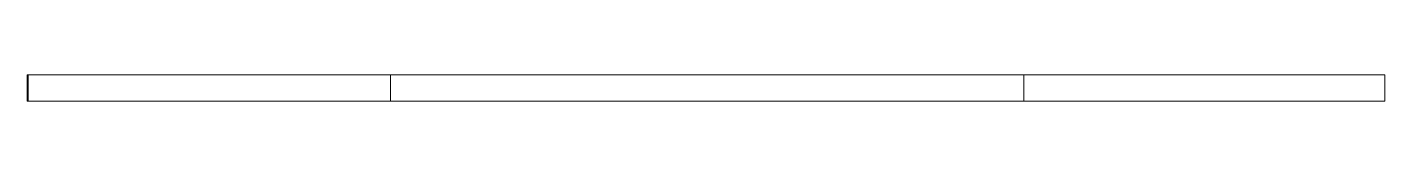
# Paper-space layout 'Notes Area' of a CAD drawing. Header units: millimetres. Extents: x -39 to 39, y 0 to 1.5.
import ezdxf

# ---------------------------------------------------------------- set-up
doc = ezdxf.new("R2010")
doc.units = ezdxf.units.MM

psp = doc.layouts.new('Notes Area')

# ---------------------------------------------------------------- linework, layer by layer
at = {"color": 7, "linetype": 'Continuous', "lineweight": 15}
for p, q in [((-38.997, 1.5), (38.997, 1.5)), ((-38.997, 1.5), (-38.997, 0)), ((-38.931, 1.5), (-38.931, 0)), ((-18.116, 1.5), (-18.116, 0)), ((18.258, 1.5), (18.258, 0)), ((38.997, 1.5), (38.997, 0)), ((-38.997, 0), (38.997, 0))]:
    psp.add_line(p, q, dxfattribs=at)

doc.saveas('drawing.dxf')
